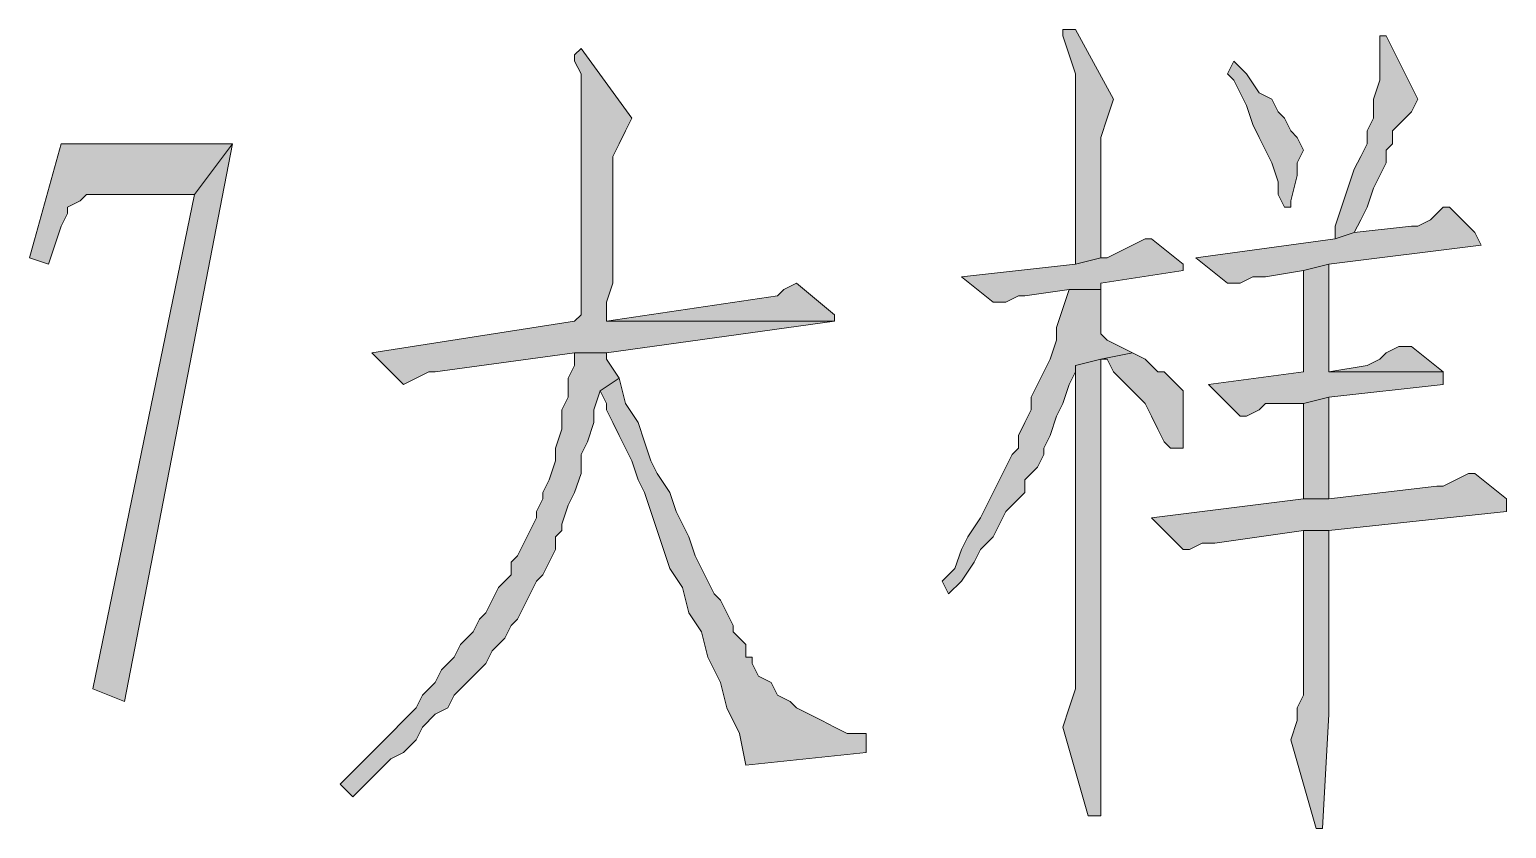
# Model space of a CAD drawing. Header units: inches. Extents: x 20 to 409, y 5 to 283.
# Drawn here: x 289.91 to 299.77, y 73.04 to 78.38 of the extents above; entities that cross this region are included whole.
import ezdxf

# ---------------------------------------------------------------- set-up
doc = ezdxf.new("R2010")
doc.units = ezdxf.units.IN
doc.header["$MEASUREMENT"] = 0
doc.layers.add('C00-00-00', color=7, linetype='Continuous')

msp = doc.modelspace()

# ---------------------------------------------------------------- hatches: boundary and pattern name
at = {"layer": 'C00-00-00'}
h = msp.add_hatch(color=0, dxfattribs=at)
h.dxf.hatch_style = 2
h.paths.add_polyline_path([(296.8928, 78.3766), (296.8081, 78.3766), (296.8081, 78.3343), (296.8504, 78.2073), (296.8928, 78.0803), (296.8928, 76.8103), (297.0621, 76.8526), (297.0621, 77.2336), (297.0621, 77.3183), (297.0621, 77.6569), (297.1044, 77.7839), (297.1468, 77.9109)])
h = msp.add_hatch(color=0, dxfattribs=at)
h.dxf.hatch_style = 2
h.paths.add_polyline_path([(298.9671, 78.3343), (298.9248, 78.3343), (298.9248, 78.2496), (298.9248, 78.0379), (298.8824, 77.9109), (298.8824, 77.7839), (298.8401, 77.6993), (298.8401, 77.6146), (298.7978, 77.5299), (298.7554, 77.4453), (298.7131, 77.3183), (298.6708, 77.1913), (298.6284, 77.0643), (298.6284, 76.9796), (298.7554, 77.0219), (298.7978, 77.1066), (298.8401, 77.1913), (298.8824, 77.3183), (298.9248, 77.4029), (298.9671, 77.4876), (298.9671, 77.5723), (299.0094, 77.6146), (299.0094, 77.6993), (299.0941, 77.7839), (299.1364, 77.8263), (299.1788, 77.9109)])
h = msp.add_hatch(color=0, dxfattribs=at)
h.dxf.hatch_style = 2
h.paths.add_polyline_path([(293.5908, 78.2496), (293.5484, 78.2073), (293.5484, 78.1649), (293.5908, 78.0803), (293.5908, 76.4716), (293.5484, 76.4293), (292.1938, 76.2176), (292.4054, 76.0059), (292.4901, 76.0483), (292.5748, 76.0906), (292.6171, 76.0906), (293.5484, 76.2176), (293.7601, 76.2176), (295.2841, 76.4293), (293.7601, 76.4293), (293.7601, 76.4716), (293.7601, 76.5563), (293.8024, 76.6833), (293.8024, 77.5299), (293.8448, 77.6146), (293.8871, 77.6993), (293.9294, 77.7839)])
h = msp.add_hatch(color=0, dxfattribs=at)
h.dxf.hatch_style = 2
h.paths.add_polyline_path([(297.9511, 78.1649), (297.9088, 78.0803), (297.9511, 78.0379), (297.9934, 77.9533), (298.0358, 77.8686), (298.0781, 77.7416), (298.1204, 77.6569), (298.1628, 77.5723), (298.2051, 77.4876), (298.2474, 77.3606), (298.2474, 77.2759), (298.2898, 77.1913), (298.3321, 77.1913), (298.3321, 77.2336), (298.3744, 77.4029), (298.3744, 77.4876), (298.4168, 77.5723), (298.3744, 77.6569), (298.3321, 77.6993), (298.2898, 77.7839), (298.2474, 77.8263), (298.2051, 77.9109), (298.1204, 77.9533), (298.0358, 78.0803)])
h = msp.add_hatch(color=0, dxfattribs=at)
h.dxf.hatch_style = 2
h.paths.add_polyline_path([(291.2624, 77.6146), (290.1194, 77.6146), (289.9078, 76.8526), (290.0348, 76.8103), (290.0771, 76.9373), (290.1194, 77.0643), (290.1618, 77.1489), (290.1618, 77.1913), (290.2464, 77.2336), (290.2888, 77.2759), (291.0084, 77.2759)])
h = msp.add_hatch(color=0, dxfattribs=at)
h.dxf.hatch_style = 2
h.paths.add_polyline_path([(291.2624, 77.6146), (291.0084, 77.2759), (290.3311, 73.9739), (290.5428, 73.8893)])
h = msp.add_hatch(color=0, dxfattribs=at)
h.dxf.hatch_style = 2
h.paths.add_polyline_path([(299.3904, 77.1913), (299.3481, 77.1913), (299.2634, 77.1066), (299.1788, 77.0643), (299.1364, 77.0643), (298.7554, 77.0219), (298.6284, 76.9796), (297.6971, 76.8526), (297.9088, 76.6833), (297.9934, 76.6833), (298.0781, 76.7256), (298.1628, 76.7256), (298.4168, 76.7679), (298.5861, 76.8103), (299.6021, 76.9373), (299.5598, 77.0219)])
h = msp.add_hatch(color=0, dxfattribs=at)
h.dxf.hatch_style = 2
h.paths.add_polyline_path([(297.4008, 76.9796), (297.3584, 76.9796), (297.2738, 76.9373), (297.1891, 76.8949), (297.1044, 76.8526), (297.0621, 76.8526), (296.8928, 76.8103), (296.1308, 76.7256), (296.3424, 76.5563), (296.4271, 76.5563), (296.5118, 76.5986), (296.5541, 76.5986), (296.8504, 76.6409), (297.0621, 76.6409), (297.0621, 76.6833), (297.6124, 76.7679), (297.6124, 76.8103)])
h = msp.add_hatch(color=0, dxfattribs=at)
h.dxf.hatch_style = 2
h.paths.add_polyline_path([(298.5861, 76.8103), (298.4168, 76.7679), (298.4168, 76.0906), (297.7818, 76.0059), (297.9934, 75.7943), (298.0358, 75.7943), (298.1204, 75.8366), (298.1628, 75.8789), (298.4168, 75.8789), (298.5861, 75.9213), (299.3481, 76.0059), (299.3481, 76.0906), (298.5861, 76.0906)])
h = msp.add_hatch(color=0, dxfattribs=at)
h.dxf.hatch_style = 2
h.paths.add_polyline_path([(295.0301, 76.6833), (294.9454, 76.6409), (294.9031, 76.5986), (293.7601, 76.4293), (295.2841, 76.4293), (295.2841, 76.4716)])
h = msp.add_hatch(color=0, dxfattribs=at)
h.dxf.hatch_style = 2
h.paths.add_polyline_path([(297.0621, 76.6409), (296.8504, 76.6409), (296.8081, 76.5139), (296.7658, 76.3869), (296.7658, 76.3023), (296.7234, 76.1753), (296.6811, 76.0906), (296.6388, 76.0059), (296.5964, 75.9213), (296.5964, 75.8366), (296.5541, 75.7519), (296.5118, 75.6673), (296.5118, 75.5826), (296.4694, 75.5403), (296.4271, 75.4556), (296.3848, 75.3709), (296.3424, 75.2863), (296.3001, 75.2016), (296.2578, 75.1169), (296.1731, 74.9899), (296.1308, 74.9053), (296.0884, 74.7783), (296.0038, 74.6936), (296.0461, 74.6089), (296.1308, 74.6936), (296.2154, 74.8206), (296.2578, 74.9053), (296.3424, 74.9899), (296.3848, 75.0746), (296.4271, 75.1593), (296.5118, 75.2439), (296.5541, 75.2863), (296.5541, 75.3709), (296.5964, 75.4133), (296.6388, 75.4556), (296.6811, 75.5403), (296.6811, 75.5826), (296.7234, 75.6673), (296.7658, 75.7943), (296.8081, 75.8789), (296.8504, 76.0059), (296.8928, 76.0906), (296.8928, 76.1329), (297.0621, 76.1753), (297.2738, 76.2176), (297.1891, 76.2599), (297.1044, 76.3023), (297.0621, 76.3446)])
h = msp.add_hatch(color=0, dxfattribs=at)
h.dxf.hatch_style = 2
h.paths.add_polyline_path([(299.1364, 76.2599), (299.0518, 76.2599), (298.9671, 76.2176), (298.9248, 76.1753), (298.8401, 76.1329), (298.5861, 76.0906), (299.3481, 76.0906)])
h = msp.add_hatch(color=0, dxfattribs=at)
h.dxf.hatch_style = 2
h.paths.add_polyline_path([(293.7601, 76.2176), (293.5484, 76.2176), (293.5484, 76.1329), (293.5061, 76.0483), (293.5061, 75.9213), (293.4638, 75.8366), (293.4638, 75.7096), (293.4214, 75.5826), (293.4214, 75.4979), (293.3791, 75.3709), (293.3368, 75.2863), (293.3368, 75.2439), (293.2944, 75.1593), (293.2944, 75.1169), (293.2521, 75.0323), (293.2098, 74.9476), (293.1674, 74.8629), (293.1251, 74.8206), (293.1251, 74.7359), (293.0404, 74.6513), (292.9981, 74.5666), (292.9558, 74.4819), (292.9134, 74.4396), (292.8711, 74.3549), (292.7864, 74.2703), (292.7441, 74.1856), (292.6594, 74.1009), (292.6171, 74.0163), (292.5324, 73.9316), (292.4901, 73.8469), (292.4054, 73.7623), (292.3208, 73.6776), (292.2361, 73.5929), (292.1514, 73.5083), (292.0668, 73.4236), (291.9821, 73.3389), (292.0668, 73.2543), (292.1514, 73.3389), (292.2361, 73.4236), (292.3208, 73.5083), (292.4054, 73.5506), (292.4901, 73.6353), (292.5324, 73.7199), (292.6171, 73.8046), (292.7018, 73.8469), (292.7441, 73.9316), (292.8288, 74.0163), (292.9134, 74.1009), (292.9558, 74.1433), (292.9981, 74.2279), (293.0828, 74.3126), (293.1251, 74.3973), (293.1674, 74.4396), (293.2098, 74.5243), (293.2521, 74.6089), (293.2944, 74.6936), (293.3368, 74.7359), (293.3791, 74.8206), (293.4214, 74.9053), (293.4214, 74.9899), (293.4638, 75.0323), (293.4638, 75.0746), (293.5061, 75.2016), (293.5484, 75.2863), (293.5908, 75.4133), (293.5908, 75.5403), (293.6331, 75.6249), (293.6754, 75.7519), (293.6754, 75.8366), (293.7178, 75.9636), (293.8448, 76.0483), (293.7601, 76.1753)])
h = msp.add_hatch(color=0, dxfattribs=at)
h.dxf.hatch_style = 2
h.paths.add_polyline_path([(297.0621, 76.1753), (296.8928, 76.1329), (296.8928, 73.9739), (296.8504, 73.8469), (296.8081, 73.7199), (296.9774, 73.1273), (297.0621, 73.1273), (297.0621, 73.9739)])
h = msp.add_hatch(color=0, dxfattribs=at)
h.dxf.hatch_style = 2
h.paths.add_polyline_path([(297.2738, 76.2176), (297.0621, 76.1753), (297.1044, 76.1753), (297.1468, 76.0906), (297.2314, 76.0059), (297.2738, 75.9636), (297.3584, 75.8789), (297.4008, 75.7943), (297.4431, 75.7096), (297.4854, 75.6249), (297.5278, 75.5826), (297.6124, 75.5826), (297.6124, 75.6673), (297.6124, 75.9636), (297.5701, 76.0059), (297.4854, 76.0906), (297.4431, 76.0906), (297.4008, 76.1329), (297.3584, 76.1753)])
h = msp.add_hatch(color=0, dxfattribs=at)
h.dxf.hatch_style = 2
h.paths.add_polyline_path([(293.8448, 76.0483), (293.7178, 75.9636), (293.7601, 75.8789), (293.7601, 75.8366), (293.8024, 75.7519), (293.8448, 75.6673), (293.8871, 75.5826), (293.9294, 75.4979), (293.9718, 75.3709), (294.0141, 75.2863), (294.0564, 75.1593), (294.0988, 75.0323), (294.1411, 74.9053), (294.1834, 74.7783), (294.2681, 74.6513), (294.3104, 74.4819), (294.3951, 74.3549), (294.4374, 74.1856), (294.5221, 74.0163), (294.5644, 73.8469), (294.6491, 73.6776), (294.6914, 73.4659), (295.4958, 73.5506), (295.4958, 73.6776), (295.4534, 73.6776), (295.3688, 73.6776), (295.2841, 73.7199), (295.1994, 73.7623), (295.1148, 73.8046), (295.0301, 73.8469), (294.9878, 73.8893), (294.9031, 73.9316), (294.8608, 74.0163), (294.7761, 74.0586), (294.7338, 74.1433), (294.7338, 74.1856), (294.6914, 74.1856), (294.6914, 74.2703), (294.6491, 74.3126), (294.6068, 74.3549), (294.6068, 74.3973), (294.5644, 74.4819), (294.5221, 74.5666), (294.4798, 74.6089), (294.4374, 74.6936), (294.3951, 74.7783), (294.3528, 74.8629), (294.3104, 74.9899), (294.2681, 75.0746), (294.2258, 75.1593), (294.1834, 75.2863), (294.0988, 75.4133), (294.0564, 75.4979), (294.0141, 75.6249), (293.9718, 75.7519), (293.8871, 75.8789)])
h = msp.add_hatch(color=0, dxfattribs=at)
h.dxf.hatch_style = 2
h.paths.add_polyline_path([(298.5861, 75.9213), (298.4168, 75.8789), (298.4168, 75.2439), (298.5861, 75.2439)])
h = msp.add_hatch(color=0, dxfattribs=at)
h.dxf.hatch_style = 2
h.paths.add_polyline_path([(299.5598, 75.4133), (299.5174, 75.4133), (299.4328, 75.3709), (299.3481, 75.3286), (299.3058, 75.3286), (298.5861, 75.2439), (298.4168, 75.2439), (297.4008, 75.1169), (297.6124, 74.9053), (297.6548, 74.9053), (297.7394, 74.9476), (297.8241, 74.9476), (298.4168, 75.0323), (298.5861, 75.0323), (299.7714, 75.1593), (299.7714, 75.2439)])
h = msp.add_hatch(color=0, dxfattribs=at)
h.dxf.hatch_style = 2
h.paths.add_polyline_path([(298.5861, 75.0323), (298.4168, 75.0323), (298.4168, 74.9899), (298.4168, 73.9316), (298.3744, 73.8469), (298.3744, 73.7623), (298.3321, 73.6353), (298.5014, 73.0426), (298.5438, 73.0426), (298.5861, 73.8046)])

# ---------------------------------------------------------------- linework, layer by layer
at = {"layer": 'C00-00-00', "color": 0, "lineweight": 0}
for points in [[(296.8928, 78.3766), (296.8081, 78.3766), (296.8081, 78.3343), (296.8504, 78.2073), (296.8928, 78.0803), (296.8928, 76.8103), (297.0621, 76.8526), (297.0621, 77.2336), (297.0621, 77.3183), (297.0621, 77.6569), (297.1044, 77.7839), (297.1468, 77.9109)], [(298.9671, 78.3343), (298.9248, 78.3343), (298.9248, 78.2496), (298.9248, 78.0379), (298.8824, 77.9109), (298.8824, 77.7839), (298.8401, 77.6993), (298.8401, 77.6146), (298.7978, 77.5299), (298.7554, 77.4453), (298.7131, 77.3183), (298.6708, 77.1913), (298.6284, 77.0643), (298.6284, 76.9796), (298.7554, 77.0219), (298.7978, 77.1066), (298.8401, 77.1913), (298.8824, 77.3183), (298.9248, 77.4029), (298.9671, 77.4876), (298.9671, 77.5723), (299.0094, 77.6146), (299.0094, 77.6993), (299.0941, 77.7839), (299.1364, 77.8263), (299.1788, 77.9109)], [(293.5908, 78.2496), (293.5484, 78.2073), (293.5484, 78.1649), (293.5908, 78.0803), (293.5908, 76.4716), (293.5484, 76.4293), (292.1938, 76.2176), (292.4054, 76.0059), (292.4901, 76.0483), (292.5748, 76.0906), (292.6171, 76.0906), (293.5484, 76.2176), (293.7601, 76.2176), (295.2841, 76.4293), (293.7601, 76.4293), (293.7601, 76.4716), (293.7601, 76.5563), (293.8024, 76.6833), (293.8024, 77.5299), (293.8448, 77.6146), (293.8871, 77.6993), (293.9294, 77.7839)], [(297.9511, 78.1649), (297.9088, 78.0803), (297.9511, 78.0379), (297.9934, 77.9533), (298.0358, 77.8686), (298.0781, 77.7416), (298.1204, 77.6569), (298.1628, 77.5723), (298.2051, 77.4876), (298.2474, 77.3606), (298.2474, 77.2759), (298.2898, 77.1913), (298.3321, 77.1913), (298.3321, 77.2336), (298.3744, 77.4029), (298.3744, 77.4876), (298.4168, 77.5723), (298.3744, 77.6569), (298.3321, 77.6993), (298.2898, 77.7839), (298.2474, 77.8263), (298.2051, 77.9109), (298.1204, 77.9533), (298.0358, 78.0803)], [(291.2624, 77.6146), (290.1194, 77.6146), (289.9078, 76.8526), (290.0348, 76.8103), (290.0771, 76.9373), (290.1194, 77.0643), (290.1618, 77.1489), (290.1618, 77.1913), (290.2464, 77.2336), (290.2888, 77.2759), (291.0084, 77.2759)], [(291.2624, 77.6146), (291.0084, 77.2759), (290.3311, 73.9739), (290.5428, 73.8893)], [(299.3904, 77.1913), (299.3481, 77.1913), (299.2634, 77.1066), (299.1788, 77.0643), (299.1364, 77.0643), (298.7554, 77.0219), (298.6284, 76.9796), (297.6971, 76.8526), (297.9088, 76.6833), (297.9934, 76.6833), (298.0781, 76.7256), (298.1628, 76.7256), (298.4168, 76.7679), (298.5861, 76.8103), (299.6021, 76.9373), (299.5598, 77.0219)], [(297.4008, 76.9796), (297.3584, 76.9796), (297.2738, 76.9373), (297.1891, 76.8949), (297.1044, 76.8526), (297.0621, 76.8526), (296.8928, 76.8103), (296.1308, 76.7256), (296.3424, 76.5563), (296.4271, 76.5563), (296.5118, 76.5986), (296.5541, 76.5986), (296.8504, 76.6409), (297.0621, 76.6409), (297.0621, 76.6833), (297.6124, 76.7679), (297.6124, 76.8103)], [(298.5861, 76.8103), (298.4168, 76.7679), (298.4168, 76.0906), (297.7818, 76.0059), (297.9934, 75.7943), (298.0358, 75.7943), (298.1204, 75.8366), (298.1628, 75.8789), (298.4168, 75.8789), (298.5861, 75.9213), (299.3481, 76.0059), (299.3481, 76.0906), (298.5861, 76.0906)], [(295.0301, 76.6833), (294.9454, 76.6409), (294.9031, 76.5986), (293.7601, 76.4293), (295.2841, 76.4293), (295.2841, 76.4716)], [(297.0621, 76.6409), (296.8504, 76.6409), (296.8081, 76.5139), (296.7658, 76.3869), (296.7658, 76.3023), (296.7234, 76.1753), (296.6811, 76.0906), (296.6388, 76.0059), (296.5964, 75.9213), (296.5964, 75.8366), (296.5541, 75.7519), (296.5118, 75.6673), (296.5118, 75.5826), (296.4694, 75.5403), (296.4271, 75.4556), (296.3848, 75.3709), (296.3424, 75.2863), (296.3001, 75.2016), (296.2578, 75.1169), (296.1731, 74.9899), (296.1308, 74.9053), (296.0884, 74.7783), (296.0038, 74.6936), (296.0461, 74.6089), (296.1308, 74.6936), (296.2154, 74.8206), (296.2578, 74.9053), (296.3424, 74.9899), (296.3848, 75.0746), (296.4271, 75.1593), (296.5118, 75.2439), (296.5541, 75.2863), (296.5541, 75.3709), (296.5964, 75.4133), (296.6388, 75.4556), (296.6811, 75.5403), (296.6811, 75.5826), (296.7234, 75.6673), (296.7658, 75.7943), (296.8081, 75.8789), (296.8504, 76.0059), (296.8928, 76.0906), (296.8928, 76.1329), (297.0621, 76.1753), (297.2738, 76.2176), (297.1891, 76.2599), (297.1044, 76.3023), (297.0621, 76.3446)], [(299.1364, 76.2599), (299.0518, 76.2599), (298.9671, 76.2176), (298.9248, 76.1753), (298.8401, 76.1329), (298.5861, 76.0906), (299.3481, 76.0906)], [(293.7601, 76.2176), (293.5484, 76.2176), (293.5484, 76.1329), (293.5061, 76.0483), (293.5061, 75.9213), (293.4638, 75.8366), (293.4638, 75.7096), (293.4214, 75.5826), (293.4214, 75.4979), (293.3791, 75.3709), (293.3368, 75.2863), (293.3368, 75.2439), (293.2944, 75.1593), (293.2944, 75.1169), (293.2521, 75.0323), (293.2098, 74.9476), (293.1674, 74.8629), (293.1251, 74.8206), (293.1251, 74.7359), (293.0404, 74.6513), (292.9981, 74.5666), (292.9558, 74.4819), (292.9134, 74.4396), (292.8711, 74.3549), (292.7864, 74.2703), (292.7441, 74.1856), (292.6594, 74.1009), (292.6171, 74.0163), (292.5324, 73.9316), (292.4901, 73.8469), (292.4054, 73.7623), (292.3208, 73.6776), (292.2361, 73.5929), (292.1514, 73.5083), (292.0668, 73.4236), (291.9821, 73.3389), (292.0668, 73.2543), (292.1514, 73.3389), (292.2361, 73.4236), (292.3208, 73.5083), (292.4054, 73.5506), (292.4901, 73.6353), (292.5324, 73.7199), (292.6171, 73.8046), (292.7018, 73.8469), (292.7441, 73.9316), (292.8288, 74.0163), (292.9134, 74.1009), (292.9558, 74.1433), (292.9981, 74.2279), (293.0828, 74.3126), (293.1251, 74.3973), (293.1674, 74.4396), (293.2098, 74.5243), (293.2521, 74.6089), (293.2944, 74.6936), (293.3368, 74.7359), (293.3791, 74.8206), (293.4214, 74.9053), (293.4214, 74.9899), (293.4638, 75.0323), (293.4638, 75.0746), (293.5061, 75.2016), (293.5484, 75.2863), (293.5908, 75.4133), (293.5908, 75.5403), (293.6331, 75.6249), (293.6754, 75.7519), (293.6754, 75.8366), (293.7178, 75.9636), (293.8448, 76.0483), (293.7601, 76.1753)], [(297.0621, 76.1753), (296.8928, 76.1329), (296.8928, 73.9739), (296.8504, 73.8469), (296.8081, 73.7199), (296.9774, 73.1273), (297.0621, 73.1273), (297.0621, 73.9739)], [(297.2738, 76.2176), (297.0621, 76.1753), (297.1044, 76.1753), (297.1468, 76.0906), (297.2314, 76.0059), (297.2738, 75.9636), (297.3584, 75.8789), (297.4008, 75.7943), (297.4431, 75.7096), (297.4854, 75.6249), (297.5278, 75.5826), (297.6124, 75.5826), (297.6124, 75.6673), (297.6124, 75.9636), (297.5701, 76.0059), (297.4854, 76.0906), (297.4431, 76.0906), (297.4008, 76.1329), (297.3584, 76.1753)], [(293.8448, 76.0483), (293.7178, 75.9636), (293.7601, 75.8789), (293.7601, 75.8366), (293.8024, 75.7519), (293.8448, 75.6673), (293.8871, 75.5826), (293.9294, 75.4979), (293.9718, 75.3709), (294.0141, 75.2863), (294.0564, 75.1593), (294.0988, 75.0323), (294.1411, 74.9053), (294.1834, 74.7783), (294.2681, 74.6513), (294.3104, 74.4819), (294.3951, 74.3549), (294.4374, 74.1856), (294.5221, 74.0163), (294.5644, 73.8469), (294.6491, 73.6776), (294.6914, 73.4659), (295.4958, 73.5506), (295.4958, 73.6776), (295.4534, 73.6776), (295.3688, 73.6776), (295.2841, 73.7199), (295.1994, 73.7623), (295.1148, 73.8046), (295.0301, 73.8469), (294.9878, 73.8893), (294.9031, 73.9316), (294.8608, 74.0163), (294.7761, 74.0586), (294.7338, 74.1433), (294.7338, 74.1856), (294.6914, 74.1856), (294.6914, 74.2703), (294.6491, 74.3126), (294.6068, 74.3549), (294.6068, 74.3973), (294.5644, 74.4819), (294.5221, 74.5666), (294.4798, 74.6089), (294.4374, 74.6936), (294.3951, 74.7783), (294.3528, 74.8629), (294.3104, 74.9899), (294.2681, 75.0746), (294.2258, 75.1593), (294.1834, 75.2863), (294.0988, 75.4133), (294.0564, 75.4979), (294.0141, 75.6249), (293.9718, 75.7519), (293.8871, 75.8789)], [(298.5861, 75.9213), (298.4168, 75.8789), (298.4168, 75.2439), (298.5861, 75.2439)], [(299.5598, 75.4133), (299.5174, 75.4133), (299.4328, 75.3709), (299.3481, 75.3286), (299.3058, 75.3286), (298.5861, 75.2439), (298.4168, 75.2439), (297.4008, 75.1169), (297.6124, 74.9053), (297.6548, 74.9053), (297.7394, 74.9476), (297.8241, 74.9476), (298.4168, 75.0323), (298.5861, 75.0323), (299.7714, 75.1593), (299.7714, 75.2439)], [(298.5861, 75.0323), (298.4168, 75.0323), (298.4168, 74.9899), (298.4168, 73.9316), (298.3744, 73.8469), (298.3744, 73.7623), (298.3321, 73.6353), (298.5014, 73.0426), (298.5438, 73.0426), (298.5861, 73.8046)]]:
    msp.add_lwpolyline(points, close=True, dxfattribs=at)

doc.saveas('drawing.dxf')
